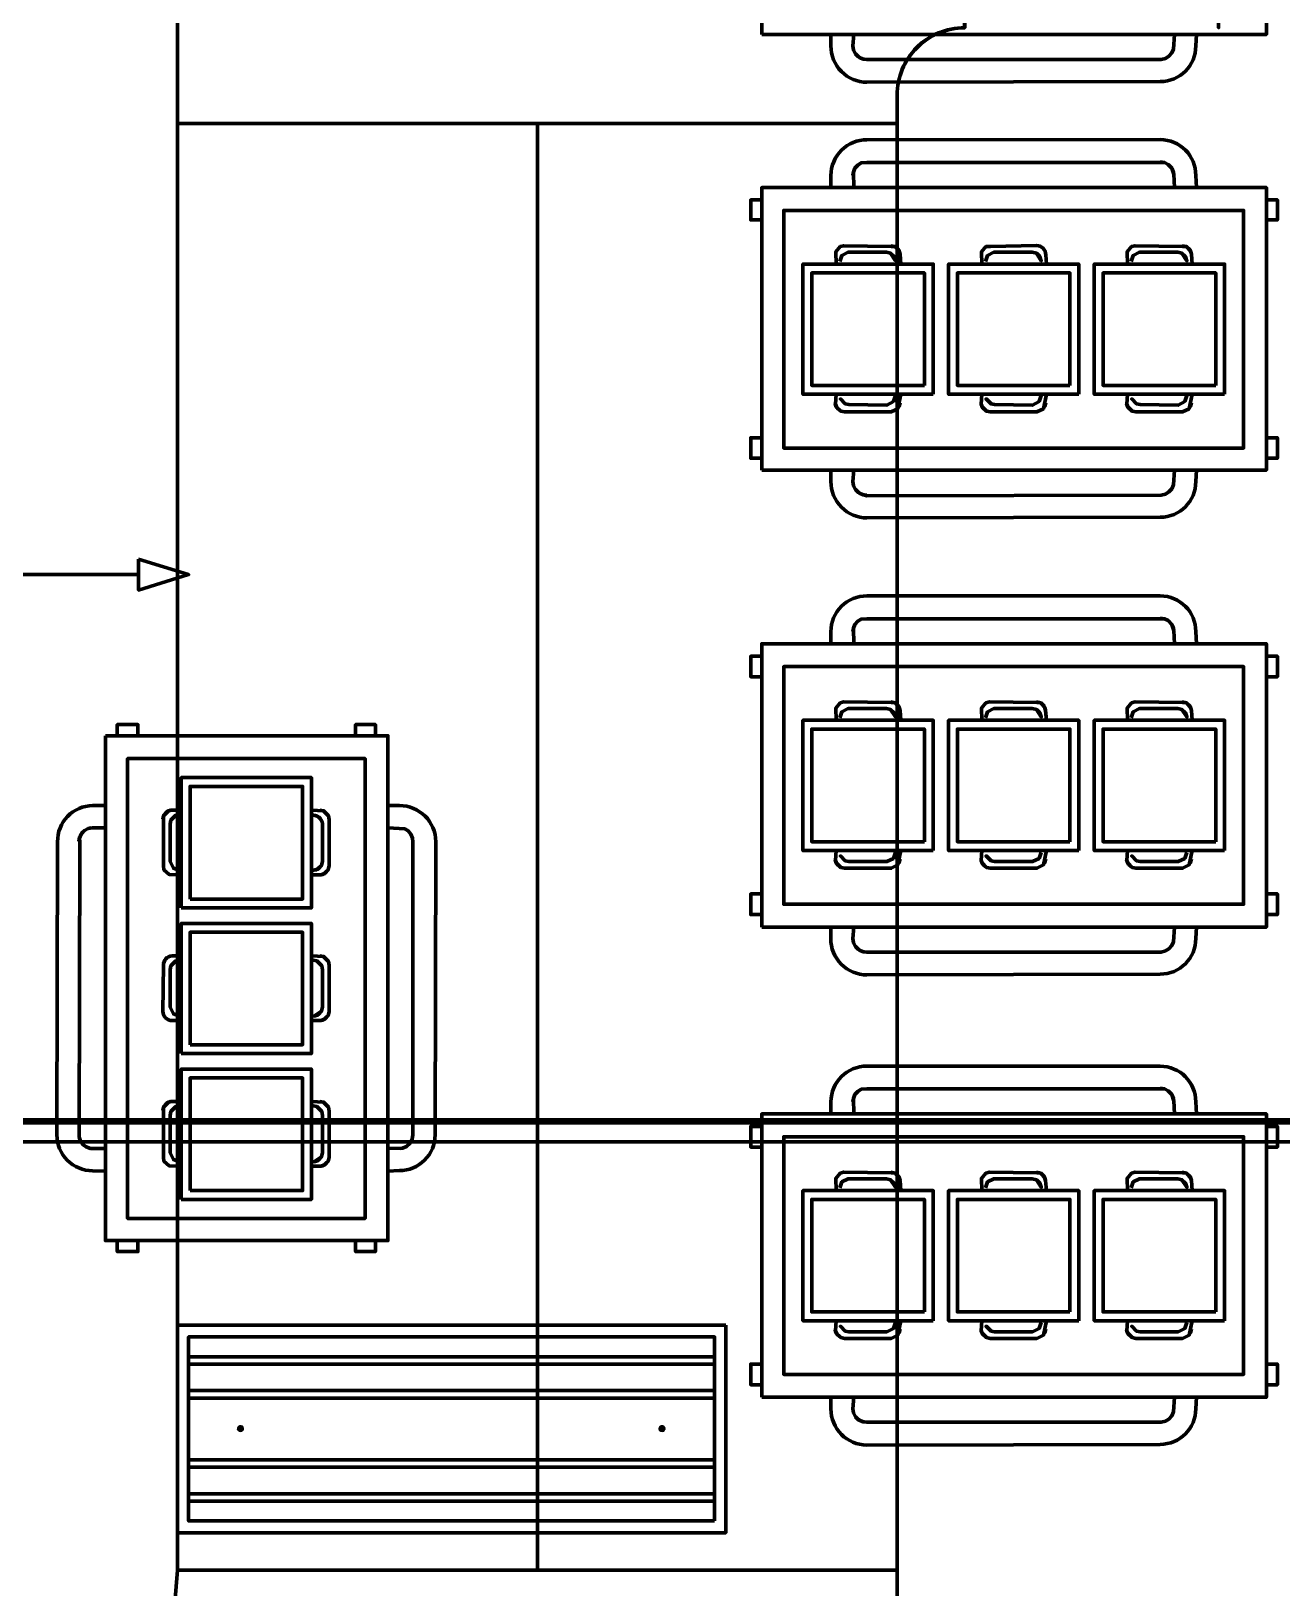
# Model space of a CAD drawing. Extents: x 0 to 1153, y 0 to 816.
# Drawn here: x 612.89 to 630.88, y 393.18 to 415.57 of the extents above; entities that cross this region are included whole.
import ezdxf

# ---------------------------------------------------------------- set-up
doc = ezdxf.new("R2010")
doc.units = 0
doc.header["$MEASUREMENT"] = 0
for name, color, linetype in [('Arch', 7, 'Continuous'), ('EQUIPMENTS', 7, 'Continuous'), ('Hatch', 7, 'Continuous'), ('HVAC', 7, 'Continuous')]:
    doc.layers.add(name, color=color, linetype=linetype)

msp = doc.modelspace()

# ---------------------------------------------------------------- linework, layer by layer
at = {"layer": 'Arch', "color": 11, "linetype": 'Continuous', "lineweight": 211}
msp.add_line((613.664, 407.755), (614.437, 407.755), dxfattribs=at)
msp.add_lwpolyline([(614.437, 407.977), (615.156, 407.755), (614.437, 407.532)], close=True, dxfattribs=at)
at = {"layer": 'EQUIPMENTS', "color": 251, "linetype": 'Continuous', "lineweight": 211}
for points in [[(623.401, 415.523), (623.401, 419.597), (630.661, 419.597), (630.661, 415.523)], [(623.401, 409.257), (623.401, 413.321), (630.661, 413.321), (630.661, 409.257)], [(623.401, 412.856), (623.401, 413.142), (623.242, 413.142), (623.242, 412.856)], [(630.661, 412.856), (630.661, 413.142), (630.82, 413.142), (630.82, 412.856)], [(625.867, 410.348), (623.993, 410.348), (623.993, 412.221), (625.867, 412.221)], [(627.962, 410.348), (626.089, 410.348), (626.089, 412.221), (627.962, 412.221)], [(630.058, 410.348), (628.184, 410.348), (628.184, 412.221), (630.058, 412.221)], [(625.74, 410.475), (624.12, 410.475), (624.12, 412.094), (625.74, 412.094)], [(627.835, 410.475), (626.216, 410.475), (626.216, 412.094), (627.835, 412.094)], [(629.931, 410.475), (628.311, 410.475), (628.311, 412.094), (629.931, 412.094)], [(625.39, 410.226), (625.38, 410.174)], [(627.486, 410.226), (627.475, 410.174)], [(629.581, 410.226), (629.571, 410.174)], [(623.401, 409.723), (623.401, 409.427), (623.242, 409.427), (623.242, 409.723)], [(630.661, 409.723), (630.661, 409.427), (630.82, 409.427), (630.82, 409.723)], [(623.401, 402.685), (623.401, 406.76), (630.661, 406.76), (630.661, 402.685)], [(623.401, 406.284), (623.401, 406.58), (623.242, 406.58), (623.242, 406.284)], [(630.661, 406.284), (630.661, 406.58), (630.82, 406.58), (630.82, 406.284)], [(614.426, 405.437), (614.13, 405.437), (614.13, 405.596), (614.426, 405.596)], [(617.559, 405.437), (617.844, 405.437), (617.844, 405.596), (617.559, 405.596)], [(625.867, 403.786), (623.993, 403.786), (623.993, 405.659), (625.867, 405.659)], [(625.74, 403.913), (624.12, 403.913), (624.12, 405.532), (625.74, 405.532)], [(627.962, 403.786), (626.089, 403.786), (626.089, 405.659), (627.962, 405.659)], [(627.835, 403.913), (626.216, 403.913), (626.216, 405.532), (627.835, 405.532)], [(630.058, 403.786), (628.184, 403.786), (628.184, 405.659), (630.058, 405.659)], [(629.931, 403.913), (628.311, 403.913), (628.311, 405.532), (629.931, 405.532)], [(613.96, 405.437), (618.024, 405.437), (618.024, 398.177), (613.96, 398.177)], [(615.05, 402.96), (615.05, 404.834), (616.924, 404.834), (616.924, 402.96)], [(615.177, 403.087), (615.177, 404.707), (616.797, 404.707), (616.797, 403.087)], [(617.045, 404.368), (617.097, 404.358)], [(625.39, 403.664), (625.38, 403.613)], [(627.486, 403.664), (627.475, 403.613)], [(629.581, 403.664), (629.571, 403.613)], [(623.401, 403.161), (623.401, 402.865), (623.242, 402.865), (623.242, 403.161)], [(630.661, 403.161), (630.661, 402.865), (630.82, 402.865), (630.82, 403.161)], [(615.05, 400.865), (615.05, 402.738), (616.924, 402.738), (616.924, 400.865)], [(615.177, 400.992), (615.177, 402.611), (616.797, 402.611), (616.797, 400.992)], [(617.045, 402.273), (617.097, 402.262)], [(615.05, 398.769), (615.05, 400.643), (616.924, 400.643), (616.924, 398.769)], [(615.177, 398.896), (615.177, 400.516), (616.797, 400.516), (616.797, 398.896)], [(617.045, 400.177), (617.097, 400.167)], [(623.401, 395.923), (623.401, 399.997), (630.661, 399.997), (630.661, 395.923)], [(623.401, 399.521), (623.401, 399.817), (623.242, 399.817), (623.242, 399.521)], [(630.661, 399.521), (630.661, 399.817), (630.82, 399.817), (630.82, 399.521)], [(625.867, 397.023), (623.993, 397.023), (623.993, 398.896), (625.867, 398.896)], [(625.74, 397.15), (624.12, 397.15), (624.12, 398.769), (625.74, 398.769)], [(627.962, 397.023), (626.089, 397.023), (626.089, 398.896), (627.962, 398.896)], [(627.835, 397.15), (626.216, 397.15), (626.216, 398.769), (627.835, 398.769)], [(630.058, 397.023), (628.184, 397.023), (628.184, 398.896), (630.058, 398.896)], [(629.931, 397.15), (628.311, 397.15), (628.311, 398.769), (629.931, 398.769)], [(614.426, 398.177), (614.13, 398.177), (614.13, 398.018), (614.426, 398.018)], [(617.559, 398.177), (617.844, 398.177), (617.844, 398.018), (617.559, 398.018)], [(625.39, 396.901), (625.38, 396.85)], [(627.486, 396.901), (627.475, 396.85)], [(629.581, 396.901), (629.571, 396.85)], [(623.401, 396.399), (623.401, 396.102), (623.242, 396.102), (623.242, 396.399)], [(630.661, 396.399), (630.661, 396.102), (630.82, 396.102), (630.82, 396.399)]]:
    msp.add_lwpolyline(points, close=True, dxfattribs=at)
for points in [[(624.395, 415.523), (624.396, 415.359, 0.414217), (624.914, 414.835), (629.132, 414.845, 0.414187), (629.645, 415.359), (629.655, 415.523)], [(629.655, 413.321), (629.645, 413.496, 0.414203), (629.132, 414.01), (624.914, 414.009, 0.414234), (624.396, 413.496), (624.395, 413.321)], [(627.496, 412.221), (627.486, 412.353, 0.414243), (627.354, 412.486), (626.692, 412.475), (626.626, 412.471), (626.561, 412.395), (626.561, 412.395), (626.565, 412.221)], [(624.395, 409.257), (624.396, 409.093, 0.414217), (624.914, 408.57), (629.132, 408.58, 0.414187), (629.645, 409.093), (629.655, 409.257)], [(629.655, 406.76), (629.645, 406.934, 0.41419), (629.132, 407.448), (624.914, 407.448, 0.41422), (624.395, 406.934), (624.395, 406.76)], [(613.96, 404.432), (613.775, 404.432, 0.414217), (613.272, 403.913), (613.261, 399.695, 0.414251), (613.775, 399.181), (613.96, 399.172)], [(618.024, 399.172), (618.188, 399.182, 0.414236), (618.702, 399.695), (618.712, 403.913, 0.414204), (618.188, 404.432), (618.024, 404.432)], [(617.082, 403.632), (617.068, 403.572), (617.068, 403.572), (616.992, 403.507), (616.924, 403.5), (617.02, 403.52), (617.068, 403.572), (617.082, 403.632), (617.082, 404.172, 0.414249), (616.924, 404.294)], [(624.395, 402.685), (624.394, 402.521, 0.41422), (624.914, 401.997), (629.132, 402.008, 0.41419), (629.645, 402.521), (629.655, 402.685)], [(615.05, 402.273), (614.918, 402.272, 0.414145), (614.796, 402.135), (614.786, 401.473, 0.414389), (614.918, 401.341), (615.05, 401.341)], [(629.655, 399.997), (629.644, 400.172, 0.414157), (629.132, 400.684), (624.914, 400.685, 0.414187), (624.396, 400.172), (624.395, 399.997)], [(624.395, 395.923), (624.396, 395.758, 0.414173), (624.914, 395.235), (629.132, 395.245, 0.414143), (629.645, 395.758), (629.655, 395.923)]]:
    msp.add_lwpolyline(points, format="xyb", dxfattribs=at)
for points in [[(629.338, 415.523), (629.322, 415.312), (629.298, 415.256), (629.259, 415.21), (629.208, 415.178), (629.148, 415.164), (624.914, 415.163), (624.862, 415.169), (624.806, 415.192), (624.751, 415.243), (624.723, 415.297), (624.713, 415.359), (624.724, 415.523)], [(624.909, 415.163), (624.847, 415.173), (624.793, 415.201), (624.751, 415.243), (624.723, 415.297), (624.716, 415.327)], [(624.713, 413.496), (624.716, 413.528), (624.714, 413.512)], [(629.338, 413.321), (629.327, 413.512), (629.298, 413.599), (629.247, 413.654), (629.193, 413.682), (629.137, 413.681), (624.914, 413.681), (624.833, 413.677), (624.781, 413.645), (624.742, 413.599), (624.719, 413.543), (624.724, 413.321)], [(629.132, 413.692), (629.193, 413.682), (629.247, 413.654), (629.298, 413.599), (629.322, 413.543), (629.325, 413.528)], [(630.333, 412.993), (630.333, 409.575), (623.718, 409.575), (623.718, 412.993), (630.333, 412.993), (630.333, 409.575)], [(624.47, 412.221), (624.466, 412.395), (624.53, 412.471), (624.58, 412.485), (625.263, 412.475), (625.319, 412.471), (625.371, 412.423), (625.39, 412.364), (625.401, 412.221)], [(625.258, 412.485), (625.319, 412.471), (625.319, 412.471), (625.384, 412.395), (625.39, 412.364)], [(628.661, 412.221), (628.657, 412.395), (628.721, 412.471), (628.771, 412.485), (629.454, 412.475), (629.51, 412.471), (629.562, 412.423), (629.581, 412.364), (629.592, 412.221)], [(629.449, 412.485), (629.51, 412.471), (629.51, 412.471), (629.575, 412.395), (629.581, 412.364)], [(624.522, 412.258), (624.554, 412.344), (624.644, 412.39), (625.195, 412.39), (625.255, 412.375), (625.307, 412.328), (625.326, 412.269), (625.255, 412.375), (625.255, 412.375), (625.195, 412.39)], [(626.618, 412.258), (626.65, 412.344), (626.739, 412.39), (627.29, 412.39), (627.351, 412.375), (627.403, 412.328), (627.422, 412.269), (627.351, 412.375), (627.351, 412.375), (627.29, 412.39)], [(628.713, 412.258), (628.745, 412.344), (628.835, 412.39), (629.386, 412.39), (629.446, 412.375), (629.498, 412.328), (629.517, 412.269), (629.446, 412.375), (629.446, 412.375), (629.386, 412.39)], [(624.591, 410.094), (624.54, 410.104), (624.54, 410.104), (624.469, 410.174), (624.459, 410.215)], [(624.47, 410.348), (624.461, 410.204), (624.485, 410.148), (624.54, 410.104), (624.597, 410.094), (625.263, 410.094), (625.358, 410.14), (625.358, 410.14), (625.401, 410.348)], [(624.655, 410.199), (624.603, 410.21), (624.533, 410.28), (624.603, 410.21), (624.655, 410.199), (625.2, 410.189), (625.295, 410.246), (625.295, 410.246), (625.327, 410.332)], [(626.687, 410.094), (626.635, 410.104), (626.635, 410.104), (626.565, 410.174), (626.555, 410.215)], [(626.565, 410.348), (626.556, 410.204), (626.58, 410.148), (626.635, 410.104), (626.692, 410.094), (627.359, 410.094), (627.454, 410.14), (627.454, 410.14), (627.496, 410.348)], [(626.75, 410.199), (626.699, 410.21), (626.628, 410.28), (626.699, 410.21), (626.75, 410.199), (627.295, 410.189), (627.39, 410.246), (627.39, 410.246), (627.422, 410.332)], [(628.782, 410.094), (628.731, 410.104), (628.731, 410.104), (628.66, 410.174), (628.65, 410.215)], [(628.661, 410.348), (628.652, 410.204), (628.676, 410.148), (628.731, 410.104), (628.788, 410.094), (629.454, 410.094), (629.549, 410.14), (629.549, 410.14), (629.592, 410.348)], [(628.846, 410.199), (628.794, 410.21), (628.724, 410.28), (628.794, 410.21), (628.846, 410.199), (629.391, 410.189), (629.486, 410.246), (629.486, 410.246), (629.518, 410.332)], [(629.338, 409.257), (629.322, 409.046), (629.298, 408.99), (629.259, 408.945), (629.208, 408.913), (629.148, 408.898), (624.914, 408.887), (624.862, 408.903), (624.806, 408.927), (624.751, 408.978), (624.723, 409.032), (624.713, 409.093), (624.724, 409.257)], [(624.909, 408.898), (624.847, 408.908), (624.793, 408.935), (624.751, 408.978), (624.723, 409.032), (624.716, 409.062)], [(629.338, 406.76), (629.327, 406.951), (629.298, 407.038), (629.247, 407.092), (629.193, 407.12), (629.137, 407.12), (624.914, 407.12), (624.833, 407.115), (624.781, 407.083), (624.742, 407.038), (624.719, 406.982), (624.724, 406.76)], [(629.132, 407.13), (629.193, 407.12), (629.247, 407.092), (629.298, 407.038), (629.322, 406.982), (629.325, 406.966)], [(624.713, 406.934), (624.716, 406.966), (624.714, 406.951)], [(630.333, 406.432), (630.333, 403.013), (623.718, 403.013), (623.718, 406.432), (630.333, 406.432), (630.333, 403.013)], [(624.47, 405.659), (624.466, 405.833), (624.53, 405.909), (624.58, 405.923), (625.263, 405.913), (625.319, 405.909), (625.371, 405.861), (625.39, 405.802), (625.401, 405.659)], [(625.258, 405.924), (625.319, 405.909), (625.319, 405.909), (625.384, 405.833), (625.39, 405.802)], [(626.565, 405.659), (626.561, 405.833), (626.626, 405.909), (626.676, 405.923), (627.359, 405.913), (627.414, 405.909), (627.466, 405.861), (627.485, 405.802), (627.496, 405.659)], [(627.354, 405.924), (627.414, 405.909), (627.414, 405.909), (627.479, 405.833), (627.485, 405.802)], [(628.661, 405.659), (628.657, 405.833), (628.721, 405.909), (628.771, 405.923), (629.454, 405.913), (629.51, 405.909), (629.562, 405.861), (629.581, 405.802), (629.592, 405.659)], [(629.449, 405.924), (629.51, 405.909), (629.51, 405.909), (629.575, 405.833), (629.581, 405.802)], [(624.522, 405.696), (624.554, 405.782), (624.644, 405.828), (625.195, 405.828), (625.255, 405.814), (625.307, 405.766), (625.326, 405.707), (625.255, 405.814), (625.255, 405.814), (625.195, 405.828)], [(626.618, 405.696), (626.65, 405.782), (626.739, 405.828), (627.29, 405.828), (627.351, 405.814), (627.403, 405.766), (627.422, 405.707), (627.351, 405.814), (627.351, 405.814), (627.29, 405.828)], [(628.713, 405.696), (628.745, 405.782), (628.835, 405.828), (629.386, 405.828), (629.446, 405.814), (629.498, 405.766), (629.517, 405.707), (629.446, 405.814), (629.446, 405.814), (629.386, 405.828)], [(617.696, 398.494), (614.278, 398.494), (614.278, 405.109), (617.696, 405.109), (617.696, 398.494), (614.278, 398.494)], [(614.786, 404.236), (614.796, 404.287), (614.796, 404.287), (614.867, 404.358), (614.907, 404.368)], [(615.05, 404.368), (614.897, 404.366), (614.84, 404.342), (614.796, 404.287), (614.796, 404.23), (614.796, 403.564), (614.801, 403.508), (614.876, 403.443), (614.876, 403.443), (615.05, 403.437)], [(616.924, 404.368), (617.097, 404.358), (617.097, 404.358), (617.167, 404.287), (617.178, 404.23), (617.178, 403.564), (617.163, 403.508), (617.115, 403.456), (617.056, 403.437), (616.924, 403.437)], [(614.892, 404.172), (614.902, 404.224), (614.972, 404.294), (614.902, 404.224), (614.892, 404.172), (614.892, 403.627), (614.938, 403.532), (614.938, 403.532), (615.024, 403.5)], [(613.579, 403.918), (613.589, 403.98), (613.617, 404.034), (613.659, 404.076), (613.713, 404.104), (613.743, 404.111)], [(613.96, 399.5), (613.743, 399.502), (613.685, 399.522), (613.637, 399.557), (613.601, 399.605), (613.582, 399.664), (613.59, 403.913), (613.585, 403.965), (613.609, 404.021), (613.659, 404.076), (613.713, 404.104), (613.775, 404.114), (613.96, 404.114)], [(618.024, 399.5), (618.235, 399.505), (618.291, 399.529), (618.346, 399.58), (618.374, 399.634), (618.384, 399.69), (618.384, 403.913), (618.378, 403.965), (618.355, 404.021), (618.316, 404.067), (618.265, 404.099), (618.024, 404.114)], [(624.47, 403.786), (624.461, 403.643), (624.485, 403.586), (624.54, 403.542), (624.597, 403.532), (625.263, 403.532), (625.358, 403.578), (625.358, 403.578), (625.401, 403.786)], [(624.655, 403.627), (624.603, 403.638), (624.533, 403.708), (624.603, 403.638), (624.655, 403.627), (625.2, 403.627), (625.295, 403.673), (625.295, 403.673), (625.327, 403.759)], [(626.565, 403.786), (626.556, 403.643), (626.58, 403.586), (626.635, 403.542), (626.692, 403.532), (627.359, 403.532), (627.454, 403.578), (627.454, 403.578), (627.496, 403.786)], [(626.75, 403.627), (626.699, 403.638), (626.628, 403.708), (626.699, 403.638), (626.75, 403.627), (627.295, 403.627), (627.39, 403.673), (627.39, 403.673), (627.422, 403.759)], [(628.661, 403.786), (628.652, 403.643), (628.676, 403.586), (628.731, 403.542), (628.788, 403.532), (629.454, 403.532), (629.549, 403.578), (629.549, 403.578), (629.592, 403.786)], [(628.846, 403.627), (628.794, 403.638), (628.724, 403.708), (628.794, 403.638), (628.846, 403.627), (629.391, 403.627), (629.486, 403.673), (629.486, 403.673), (629.518, 403.759)], [(617.178, 403.569), (617.163, 403.508), (617.163, 403.508), (617.087, 403.443), (617.056, 403.437)], [(624.591, 403.532), (624.54, 403.542), (624.54, 403.542), (624.469, 403.613), (624.459, 403.653)], [(626.687, 403.532), (626.635, 403.542), (626.635, 403.542), (626.565, 403.613), (626.555, 403.653)], [(628.782, 403.532), (628.731, 403.542), (628.731, 403.542), (628.66, 403.613), (628.65, 403.653)], [(629.338, 402.685), (629.322, 402.474), (629.298, 402.418), (629.259, 402.373), (629.208, 402.341), (629.148, 402.326), (624.914, 402.325), (624.862, 402.331), (624.806, 402.355), (624.751, 402.406), (624.723, 402.459), (624.713, 402.521), (624.724, 402.685)], [(624.909, 402.325), (624.847, 402.335), (624.793, 402.363), (624.751, 402.406), (624.723, 402.459), (624.716, 402.489)], [(614.892, 402.077), (614.902, 402.128), (614.972, 402.199), (614.902, 402.128), (614.892, 402.077), (614.892, 401.532), (614.938, 401.436), (614.938, 401.436), (615.024, 401.405)], [(616.924, 402.273), (617.097, 402.262), (617.097, 402.262), (617.167, 402.192), (617.178, 402.135), (617.178, 401.468), (617.163, 401.413), (617.115, 401.361), (617.056, 401.342), (616.924, 401.341)], [(616.95, 402.209), (617.002, 402.199), (617.072, 402.128), (617.082, 402.071), (617.082, 401.537), (617.068, 401.476), (617.02, 401.424), (616.961, 401.405), (617.068, 401.476), (617.068, 401.476), (617.082, 401.537)], [(617.178, 401.473), (617.163, 401.413), (617.163, 401.413), (617.087, 401.348), (617.056, 401.342)], [(629.338, 399.997), (629.327, 400.188), (629.298, 400.275), (629.247, 400.33), (629.193, 400.358), (629.137, 400.357), (624.914, 400.357), (624.833, 400.352), (624.781, 400.32), (624.742, 400.275), (624.719, 400.219), (624.724, 399.997)], [(629.132, 400.368), (629.193, 400.358), (629.247, 400.33), (629.298, 400.275), (629.322, 400.219), (629.325, 400.203)], [(614.786, 400.045), (614.796, 400.096), (614.796, 400.096), (614.867, 400.167), (614.907, 400.177)], [(615.05, 400.177), (614.897, 400.175), (614.84, 400.151), (614.796, 400.096), (614.796, 400.039), (614.796, 399.373), (614.801, 399.317), (614.876, 399.252), (614.876, 399.252), (615.05, 399.246)], [(614.892, 399.981), (614.902, 400.033), (614.972, 400.103), (614.902, 400.033), (614.892, 399.981), (614.892, 399.436), (614.938, 399.341), (614.938, 399.341), (615.024, 399.309)], [(616.924, 400.177), (617.097, 400.167), (617.097, 400.167), (617.167, 400.096), (617.178, 400.039), (617.178, 399.373), (617.163, 399.317), (617.115, 399.265), (617.056, 399.246), (616.924, 399.246)], [(616.95, 400.113), (617.002, 400.103), (617.072, 400.033), (617.082, 399.976), (617.082, 399.441), (617.068, 399.381), (617.02, 399.329), (616.961, 399.31), (617.068, 399.381), (617.068, 399.381), (617.082, 399.441)], [(624.713, 400.172), (624.716, 400.203), (624.714, 400.188)], [(618.384, 399.695), (618.374, 399.634), (618.346, 399.58), (618.291, 399.529), (618.235, 399.505), (618.204, 399.5)], [(630.333, 399.669), (630.333, 396.251), (623.718, 396.251), (623.718, 399.669), (630.333, 399.669), (630.333, 396.251)], [(613.775, 399.5), (613.743, 399.502), (613.759, 399.5)], [(617.178, 399.378), (617.163, 399.317), (617.163, 399.317), (617.087, 399.252), (617.056, 399.246)], [(624.47, 398.896), (624.466, 399.071), (624.53, 399.146), (624.58, 399.161), (625.263, 399.15), (625.319, 399.146), (625.371, 399.098), (625.39, 399.04), (625.401, 398.896)], [(624.522, 398.933), (624.554, 399.02), (624.644, 399.065), (625.195, 399.066), (625.255, 399.051), (625.307, 399.003), (625.326, 398.944), (625.255, 399.051), (625.255, 399.051), (625.195, 399.066)], [(625.258, 399.161), (625.319, 399.146), (625.319, 399.146), (625.384, 399.071), (625.39, 399.04)], [(626.565, 398.896), (626.561, 399.071), (626.626, 399.146), (626.676, 399.161), (627.359, 399.15), (627.414, 399.146), (627.466, 399.098), (627.485, 399.04), (627.496, 398.896)], [(626.618, 398.933), (626.65, 399.02), (626.739, 399.065), (627.29, 399.066), (627.351, 399.051), (627.403, 399.003), (627.422, 398.944), (627.351, 399.051), (627.351, 399.051), (627.29, 399.066)], [(627.354, 399.161), (627.414, 399.146), (627.414, 399.146), (627.479, 399.071), (627.485, 399.04)], [(628.661, 398.896), (628.657, 399.071), (628.721, 399.146), (628.771, 399.161), (629.454, 399.15), (629.51, 399.146), (629.562, 399.098), (629.581, 399.04), (629.592, 398.896)], [(628.713, 398.933), (628.745, 399.02), (628.835, 399.065), (629.386, 399.066), (629.446, 399.051), (629.498, 399.003), (629.517, 398.944), (629.446, 399.051), (629.446, 399.051), (629.386, 399.066)], [(629.449, 399.161), (629.51, 399.146), (629.51, 399.146), (629.575, 399.071), (629.581, 399.04)], [(624.47, 397.023), (624.461, 396.88), (624.485, 396.823), (624.54, 396.78), (624.597, 396.769), (625.263, 396.769), (625.358, 396.815), (625.358, 396.815), (625.401, 397.023)], [(624.655, 396.864), (624.603, 396.875), (624.533, 396.945), (624.603, 396.875), (624.655, 396.864), (625.2, 396.864), (625.295, 396.911), (625.295, 396.911), (625.327, 396.997)], [(626.565, 397.023), (626.556, 396.88), (626.58, 396.823), (626.635, 396.78), (626.692, 396.769), (627.359, 396.769), (627.454, 396.815), (627.454, 396.815), (627.496, 397.023)], [(626.75, 396.864), (626.699, 396.875), (626.628, 396.945), (626.699, 396.875), (626.75, 396.864), (627.295, 396.864), (627.39, 396.911), (627.39, 396.911), (627.422, 396.997)], [(628.661, 397.023), (628.652, 396.88), (628.676, 396.823), (628.731, 396.78), (628.788, 396.769), (629.454, 396.769), (629.549, 396.815), (629.549, 396.815), (629.592, 397.023)], [(628.846, 396.864), (628.794, 396.875), (628.724, 396.945), (628.794, 396.875), (628.846, 396.864), (629.391, 396.864), (629.486, 396.911), (629.486, 396.911), (629.518, 396.997)], [(624.591, 396.769), (624.54, 396.78), (624.54, 396.78), (624.469, 396.85), (624.459, 396.891)], [(626.687, 396.769), (626.635, 396.78), (626.635, 396.78), (626.565, 396.85), (626.555, 396.891)], [(628.782, 396.769), (628.731, 396.78), (628.731, 396.78), (628.66, 396.85), (628.65, 396.891)], [(629.338, 395.923), (629.322, 395.711), (629.298, 395.655), (629.259, 395.61), (629.208, 395.578), (629.148, 395.563), (624.914, 395.563), (624.862, 395.568), (624.806, 395.592), (624.751, 395.643), (624.723, 395.697), (624.713, 395.758), (624.724, 395.923)], [(624.909, 395.563), (624.847, 395.573), (624.793, 395.6), (624.751, 395.643), (624.723, 395.697), (624.716, 395.727)]]:
    msp.add_lwpolyline(points, dxfattribs=at)
at = {"layer": 'Hatch', "color": 5, "linetype": 'Continuous', "lineweight": 211}
for p, q in [((622.723, 396.505), (615.156, 396.505)), ((622.723, 396.399), (615.156, 396.399)), ((622.723, 396.018), (615.156, 396.018)), ((622.723, 395.912), (615.156, 395.912)), ((622.723, 395.023), (615.156, 395.023)), ((622.723, 394.917), (615.156, 394.917)), ((622.723, 394.536), (615.156, 394.536)), ((622.723, 394.43), (615.156, 394.43))]:
    msp.add_line(p, q, dxfattribs=at)
for points in [[(622.882, 396.96), (614.997, 396.96), (614.997, 393.975), (622.882, 393.975)], [(622.723, 394.145), (622.723, 396.79), (615.156, 396.79), (615.156, 394.145)], [(615.929, 395.473), (615.911, 395.448), (615.894, 395.448), (615.88, 395.459), (615.876, 395.475), (615.882, 395.49), (615.896, 395.498), (615.913, 395.497), (615.926, 395.485), (615.928, 395.468), (615.921, 395.454), (615.907, 395.447), (615.89, 395.449), (615.878, 395.462), (615.877, 395.479), (615.887, 395.494), (615.902, 395.499), (615.918, 395.494), (615.929, 395.473)], [(621.993, 395.473), (621.975, 395.448), (621.958, 395.448), (621.944, 395.459), (621.94, 395.475), (621.947, 395.49), (621.96, 395.498), (621.977, 395.497), (621.99, 395.485), (621.993, 395.468), (621.985, 395.454), (621.971, 395.447), (621.954, 395.449), (621.942, 395.462), (621.941, 395.479), (621.951, 395.494), (621.967, 395.499), (621.982, 395.494), (621.993, 395.473)]]:
    msp.add_lwpolyline(points, close=True, dxfattribs=at)
at = {"layer": 'HVAC', "color": 6, "linetype": 'Continuous', "lineweight": 211}
for p, q in [((620.173, 414.242), (620.173, 393.435)), ((608.489, 407.755), (613.664, 407.755))]:
    msp.add_line(p, q, dxfattribs=at)
msp.add_lwpolyline([(630.947, 420.793), (629.973, 420.793), (626.322, 420.793), (626.322, 415.618, 0.414215), (625.348, 414.65, -0.414215), (626.316, 415.618), (626.322, 420.793), (626.322, 415.618), (626.322, 420.793), (629.973, 420.793), (629.973, 415.618), (629.973, 420.793), (630.947, 420.793)], format="xyb", dxfattribs=at)
for points in [[(614.997, 419.809), (614.997, 414.242), (614.997, 419.809)], [(609.282, 399.595), (632.566, 399.595), (609.282, 399.595)]]:
    msp.add_lwpolyline(points, dxfattribs=at)
for points in [[(625.348, 414.242), (614.997, 414.242), (625.348, 414.242), (625.348, 414.644), (625.348, 414.242), (614.997, 414.242), (625.348, 414.242), (625.348, 393.435), (614.997, 393.435), (625.348, 393.435)], [(614.997, 393.435), (625.348, 393.435), (614.997, 393.435), (614.68, 389.551), (625.348, 389.551), (625.348, 393.435), (625.348, 389.551), (614.68, 389.551), (614.997, 393.435), (614.997, 414.242)], [(632.566, 399.87), (609.282, 399.87), (632.566, 399.912), (632.566, 399.595), (632.566, 399.912), (609.282, 399.912), (609.282, 399.595), (609.282, 399.912)]]:
    msp.add_lwpolyline(points, close=True, dxfattribs=at)

doc.saveas('drawing.dxf')
